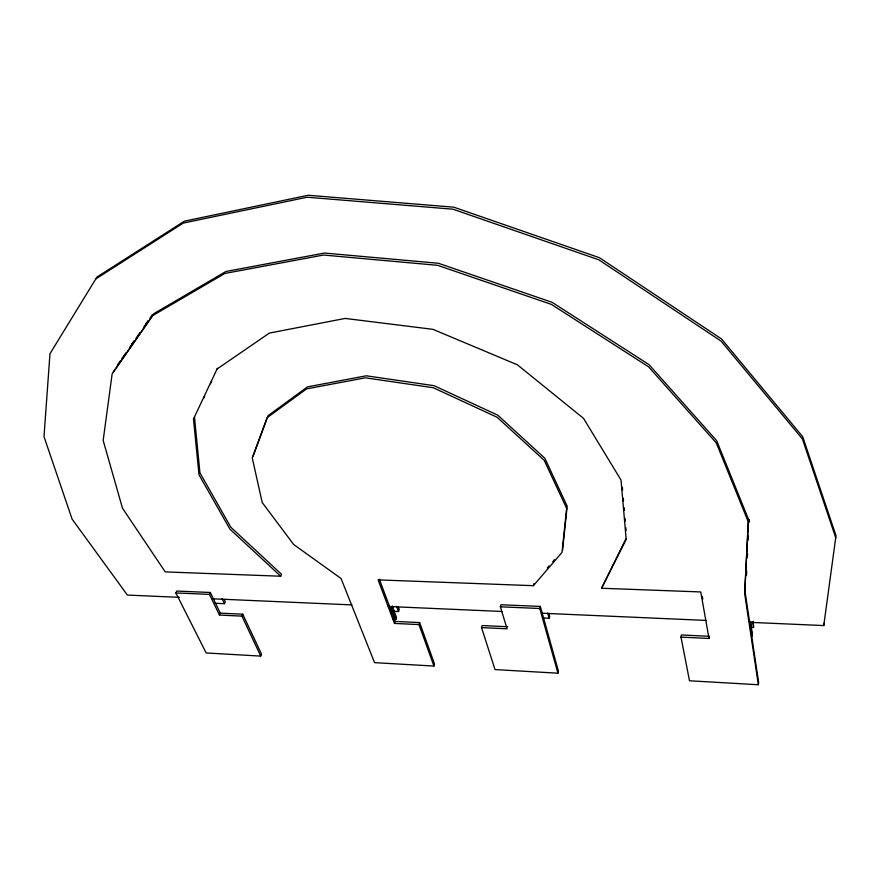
<?xml version="1.0" encoding="UTF-8"?>
<svg xmlns="http://www.w3.org/2000/svg" width="880" height="880" viewBox="0 0 880 880"><rect width="100%" height="100%" fill="white"/><g stroke="black" fill="none" stroke-linecap="round" stroke-linejoin="round"><path stroke-width="1.32" d="M680.988 637.12L709.005 638.462L709.368 636.295L681.373 634.975L680.988 637.12L689.502 680.779L758.351 684.739L744.678 593.604L748.209 521.653L716.265 442.871L648.56 366.806L551.419 304.403L437.591 265.32L323.543 255.035L224.873 273.438L152.702 315.601L112.134 373.934L103.169 440.451L122.496 508.233L165.242 571.901L280.709 576.224L281.523 574.277L230.78 527.164L199.936 472.835L194.48 417.065M744.678 593.604L748.55 519.442L716.661 440.682L649.066 364.65L552.068 302.302L438.405 263.274L324.489 253.044L225.929 271.491L153.802 313.676L113.234 372.02M746.471 575.344L746.669 571.263M747.34 557.678L747.549 553.597M748.22 540.012L748.429 535.942M749.1 522.357L749.232 519.64M562.562 550.297L567.193 506.242L544.841 458.26L497.761 415.162L434.06 385.682L366.234 375.793L307.483 386.881L268.059 415.712L253.165 456.016M750.783 621.423L752.334 636.13L750.277 622.347L823.757 625.57L823.988 623.348M758.351 684.739L758.648 682.561L745.008 591.404M823.757 625.57L836 535.656L802.692 436.711L721.479 338.91L599.401 257.697L453.838 207.185L308.176 195.261L184.393 221.166L96.954 277.046L49.973 353.716L44 436.645L72.116 519.134L127.38 595.067L179.399 597.344M750.838 627.33L753.577 627.451L753.291 621.269M709.005 638.462L700.766 591.954L601.568 588.247L626.054 538.527M481.536 627.583L495.022 669.581L557.931 673.2L558.437 671.132L540.32 606.419L500.962 604.758L500.368 606.815L507.078 628.804L481.536 627.583L482.13 625.537L507.661 626.747M542.509 617.969L549.175 618.277L549.703 616.22L548.966 613.58M557.931 673.2L539.77 608.498L540.32 606.419M533.368 585.684L562.012 552.409L566.632 508.354L544.247 460.372L497.09 417.252L433.301 387.739L365.398 377.817L306.592 388.872L267.135 417.681L252.252 457.974L262.207 502.491L293.645 544.489L341.044 578.479L374.561 662.651L433.928 666.061L418.979 624.591L394.471 623.425L378.114 579.876L533.368 585.684L533.94 583.605M433.928 666.061L434.544 664.059L419.639 622.589L395.153 621.423L379.313 579.15M418.979 624.591L419.639 622.589M394.471 623.425L395.153 621.423M393.162 619.311L395.835 619.432L396.517 617.441L392.216 605.902M393.206 611.27L398.541 611.512L399.212 609.543L398.266 606.969M260.744 656.095L261.525 654.192L242.759 614.207L220.308 613.151L210.32 592.482L176.759 591.063L175.868 592.944L206.162 652.96L260.744 656.095L241.945 616.132L242.759 614.207M241.945 616.132L219.472 615.054L220.308 613.151M215.215 603.273L224.477 603.691L225.302 601.81L224.125 599.346M219.472 615.054L209.462 594.385L210.32 592.482M217.404 368.324L193.49 419.001L198.99 474.771L229.9 529.111L280.709 576.224M203.588 398.376L204.732 395.934M210.474 383.735L211.618 381.293M601.568 588.247L626.186 539.451L621.016 480.062L583.55 418.385L517.407 364.815L432.938 329.34L345.147 318.428L269.368 333.08L216.975 369.061M131.648 344.234L133.991 340.868M145.695 324.016L148.038 320.639M117.293 365.222L120.417 360.723M121.979 358.479L125.873 352.858M129.778 347.248L132.121 343.882M136.026 338.261L139.92 332.651M143.825 327.03L146.168 323.664M150.062 318.043L152.405 314.677M547.349 567.996L549.142 565.917M552.717 561.748L554.51 559.669M95.777 278.938L183.271 223.069L307.175 197.219L453.024 209.209L598.796 259.798L721.061 341.088L802.406 438.933L835.769 537.9M175.868 592.944L209.462 594.385M500.368 606.815L539.77 608.498M212.256 598.785L351.901 604.901M388.344 606.496L501.941 611.468M541.651 613.206L705.947 620.411M222.112 598.763L224.477 603.691M391.039 606.617L395.835 619.432M396.649 606.386L398.541 611.512M547.712 612.975L549.175 618.277M702.317 596.431L702.79 599.093M752.785 622.083L753.577 627.451M622.336 487.366L622.567 490.061M623.271 498.168L623.502 500.863M624.096 507.617L624.327 510.312M625.031 518.408L625.262 521.114M625.845 527.857L626.076 530.563"/></g></svg>
